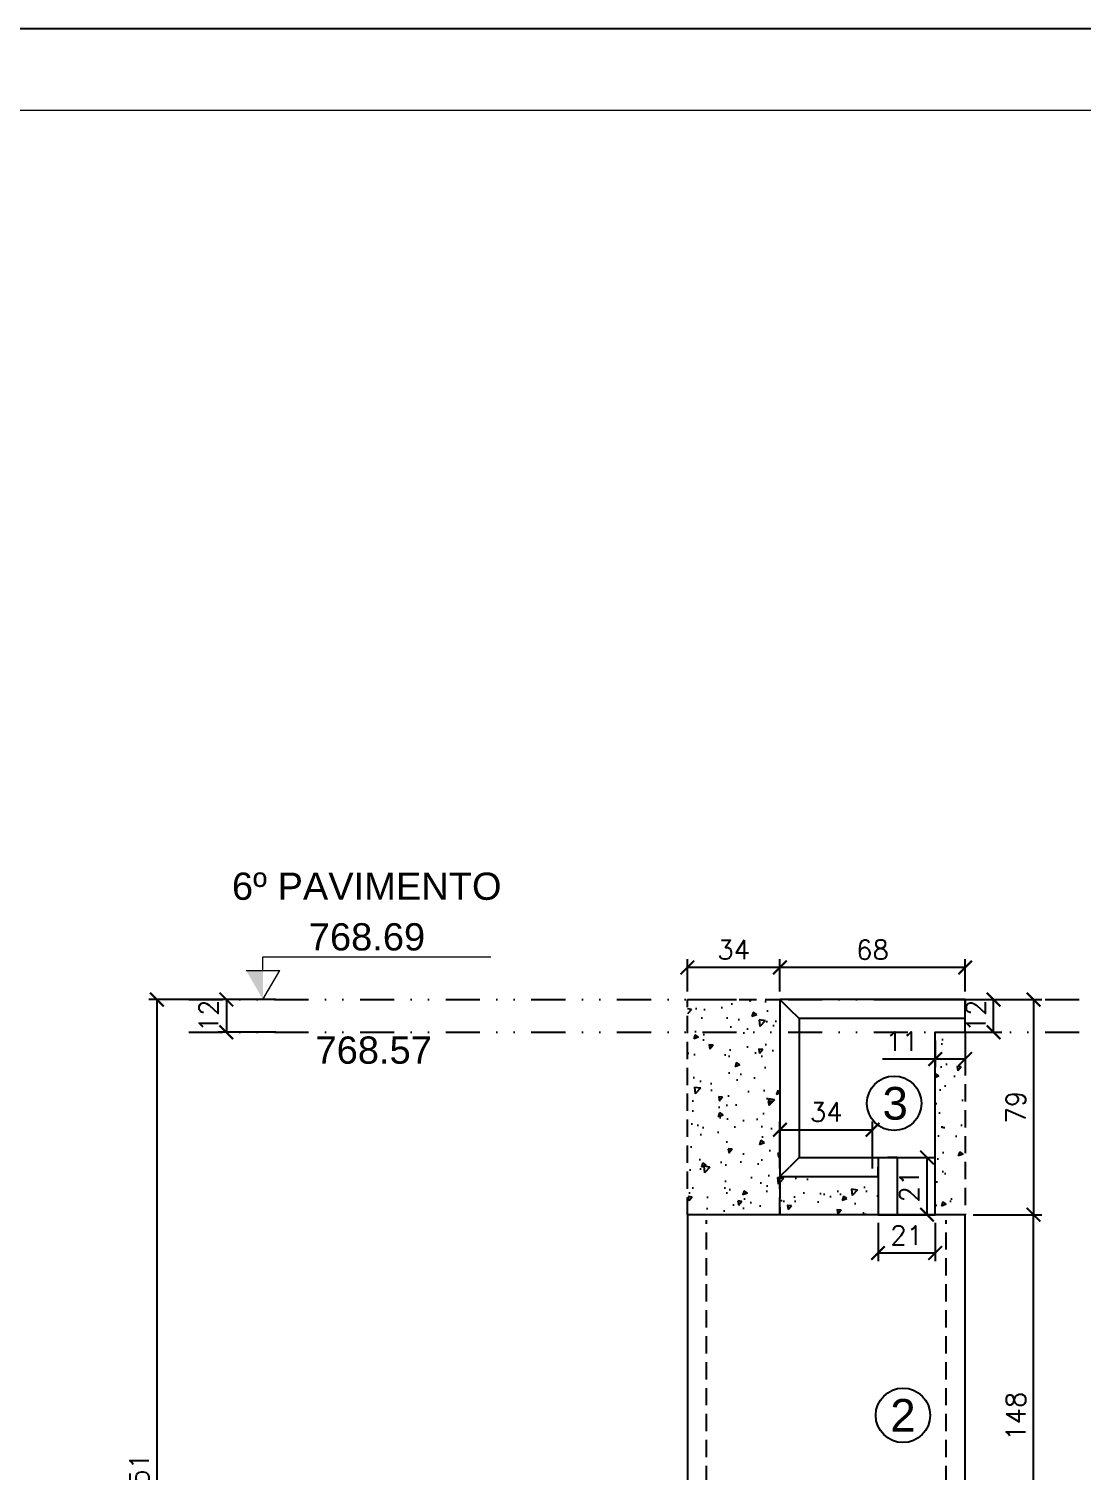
# Model space of a CAD drawing. Extents: x -23436 to 4767, y -4131 to 9755.
# Drawn here: x -15535 to -15148, y 4603 to 5132 of the extents above; entities that cross this region are included whole.
import ezdxf
from ezdxf.enums import TextEntityAlignment as Align

# ---------------------------------------------------------------- set-up
doc = ezdxf.new("R2010")
doc.units = 0
doc.header["$PDMODE"] = 2
doc.header["$PDSIZE"] = 10
doc.linetypes.add('DIVIDE2', pattern=[0.625, 0.25, -0.125, 0, -0.125, 0, -0.125])
doc.linetypes.add('HIDDEN', pattern=[9.525, 6.35, -3.175])
doc.layers.get('0').update_dxf_attribs({"lineweight": 13})
doc.layers.get('Defpoints').update_dxf_attribs({"lineweight": 13})
for name, color, linetype in [('Concreto', 250, 'HIDDEN'), ('Cota', 4, 'Continuous'), ('MB Logo', 254, 'Continuous'), ('Nível', 160, 'Continuous'), ('Painéis', 30, 'Continuous'), ('Romaneio', 10, 'Continuous'), ('Sarr 7x7', 104, 'Continuous'), ('Sarrafo de Pressão', 42, 'HIDDEN'), ('Texto Nível', 251, 'Continuous')]:
    doc.layers.add(name, color=color, linetype=linetype)
doc.layers.add('FOLHA MB', color=7, linetype='Continuous', lineweight=13)
doc.layers.add('Sarr 2.2x7', color=40, linetype='Continuous', lineweight=9)
doc.layers.add('Laje_Perimetro', color=7, linetype='Continuous', plot=False)
doc.styles.add('ARIAL', font='arial.ttf', dxfattribs={"oblique": 15, "height": 25})
doc.styles.add('ROMANS', font='romans.shx')
doc.dimstyles.new('PAINEL', dxfattribs={"dimtxt": 7, "dimasz": 5, "dimexe": 3, "dimexo": 3, "dimgap": 3, "dimtad": 1, "dimdec": 1, "dimzin": 12, "dimdsep": 46, "dimtxsty": 'ROMANS', "dimblk": 'ARCHTICK', "dimcen": 0, "dimclrd": 4, "dimclre": 4, "dimclrt": 1, "dimadec": 1, "dimazin": 3, "dimtfac": 1, "dimtdec": 1, "dimtmove": 0, "dimatfit": 3, "dimldrblk": 'OBLIQUE', "dimfxl": 0, "dimtolj": 1, "dimtzin": 12, "dimarcsym": 0})
pattern_1 = [(230, (3232.182, 0), (-18.218467, 1.593909), [1.905, -20.955]), (175, (3232.182, 0), (3.524342, -19.105685), [1.524, -16.764058]), (280.45144, (3230.664, 0.133), (-14.694125, -17.511775), [1.619, -17.809024]), (226.1842, (3232.182, -5.08), (-27.107904, 4.204233), [2.8575, -31.4325]), (276.63556, (3229.923, -4.73), (-23.740413, -24.742612), [2.428502, -26.71356]), (171.18415, (3232.182, -5.08), (-23.740413, -24.742612), [2.285997, -25.145973]), (201, (3229.642, -3.81), (-15.161439, 10.22652), [1.905, -20.955]), (146, (3229.642, -3.81), (-6.180203, -18.418797), [1.524, -16.764]), (251.45144, (3228.379, -2.958), (-21.341642, -8.192277), [1.619, -17.808994]), (217.5, (3232.1824, 0), (-0.3088603, -8.4555039), [0, -16.5608, 0, -17.018, 0, -16.8275]), (187.5, (3232.182, 0), (-6.6819663, -10.0180575), [0, -9.7028, 0, -16.1798, 0, -6.4135]), (147.5, (3237.8466, 0), (-13.5590595, 0.5728744), [0, -6.35, 0, -19.812, 0, -26.289]), (137.5, (3240.387, 0), (-14.812918, -2.542649), [0, -8.255, 0, -13.1572, 0, -18.669])]

# ---------------------------------------------------------------- blocks, each defined once
blk = doc.blocks.new('A$C169d8357')
at = {"layer": 'FOLHA MB', "color": 1}
for points in [[(0, 1199.94), (0, 149.94), (1485.02, 149.94), (1485.02, 1199.94)], [(70, 1169.94), (70, 179.94), (1455.02, 179.94), (1455.02, 1169.94)]]:
    blk.add_lwpolyline(points, close=True, dxfattribs=at)
blk = doc.blocks.new('_ArchTick')
at = {"color": 0, "linetype": 'ByBlock', "const_width": 0.15}
blk.add_lwpolyline([(-0.5, -0.5), (0.5, 0.5)], dxfattribs=at)
blk = doc.blocks.new('*D176')
at = {"layer": 'Cota', "color": 4, "lineweight": -2, "transparency": 16777216}
for p, q in [((-15258.77, 4713.85), (-15258.77, 4731.04)), ((-15224.77, 4713.85), (-15224.77, 4731.04)), ((-15258.77, 4728.04), (-15224.77, 4728.04))]:
    blk.add_line(p, q, dxfattribs=at)
at = {"layer": 'Defpoints', "color": 0, "transparency": 16777216}
for p in [(-15224.77, 4728.04), (-15258.77, 4710.85), (-15224.77, 4710.85)]:
    blk.add_point(p, dxfattribs=at)
at = {"layer": 'Cota', "color": 4, "lineweight": -2, "transparency": 16777216, "xscale": 5, "yscale": 5, "zscale": 5, "rotation": 180}
blk.add_blockref('_ArchTick', (-15258.77, 4728.04), dxfattribs=at)
at = {"layer": 'Cota', "color": 4, "lineweight": -2, "transparency": 16777216, "xscale": 5, "yscale": 5, "zscale": 5}
blk.add_blockref('_ArchTick', (-15224.77, 4728.04), dxfattribs=at)
at = {"layer": 'Cota', "color": 1, "transparency": 16777216, "insert": (-15241.77, 4734.54), "char_height": 7, "attachment_point": 5, "style": 'ROMANS'}
blk.add_mtext('\\A1;34', dxfattribs=at)
blk = doc.blocks.new('_OBLIQUE')
at = {"color": 0, "linetype": 'ByBlock', "lineweight": -2}
for p, q in [((0, 0), (-1, 0)), ((-0.5, -0.5), (0.5, 0.5))]:
    blk.add_line(p, q, dxfattribs=at)
blk = doc.blocks.new('*D177')
at = {"layer": 'Cota', "color": 4, "lineweight": -2, "transparency": 16777216}
for p, q in [((-15258.77, 4778.85), (-15258.77, 4790.63)), ((-15190.77, 4787.63), (-15258.77, 4787.63)), ((-15190.77, 4778.85), (-15190.77, 4790.63))]:
    blk.add_line(p, q, dxfattribs=at)
at = {"layer": 'Defpoints', "color": 0, "transparency": 16777216}
for p in [(-15258.77, 4787.63), (-15258.77, 4775.85), (-15190.77, 4775.85)]:
    blk.add_point(p, dxfattribs=at)
at = {"layer": 'Cota', "color": 4, "lineweight": -2, "transparency": 16777216, "xscale": 5, "yscale": 5, "zscale": 5, "rotation": 180}
blk.add_blockref('_ArchTick', (-15258.77, 4787.63), dxfattribs=at)
at = {"layer": 'Cota', "color": 4, "lineweight": -2, "transparency": 16777216, "xscale": 5, "yscale": 5, "zscale": 5}
blk.add_blockref('_ArchTick', (-15190.77, 4787.63), dxfattribs=at)
at = {"layer": 'Cota', "color": 1, "transparency": 16777216, "insert": (-15224.77, 4794.13), "char_height": 7, "attachment_point": 5, "style": 'ROMANS'}
blk.add_mtext('\\A1;68', dxfattribs=at)
blk = doc.blocks.new('*D178')
at = {"layer": 'Cota', "color": 4, "lineweight": -2, "transparency": 16777216}
for p, q in [((-15187.77, 4775.85), (-15177.32, 4775.85)), ((-15180.32, 4763.85), (-15180.32, 4775.85)), ((-15187.77, 4763.85), (-15177.32, 4763.85))]:
    blk.add_line(p, q, dxfattribs=at)
at = {"layer": 'Defpoints', "color": 0, "transparency": 16777216}
for p in [(-15190.77, 4775.85), (-15180.32, 4775.85), (-15190.77, 4763.85)]:
    blk.add_point(p, dxfattribs=at)
at = {"layer": 'Cota', "color": 4, "lineweight": -2, "transparency": 16777216, "xscale": 5, "yscale": 5, "zscale": 5}
for p, rotation in [((-15180.32, 4775.85), 90), ((-15180.32, 4763.85), 270)]:
    blk.add_blockref('_ArchTick', p, dxfattribs=dict(at, rotation=rotation))
at = {"layer": 'Cota', "color": 1, "transparency": 16777216, "insert": (-15186.82, 4769.85), "char_height": 7, "attachment_point": 5, "rotation": 90, "style": 'ROMANS'}
blk.add_mtext('\\A1;12', dxfattribs=at)
blk = doc.blocks.new('*D179')
at = {"layer": 'Cota', "color": 4, "lineweight": -2, "transparency": 16777216}
for p, q in [((-15187.77, 4696.85), (-15162.66, 4696.85)), ((-15165.66, 4548.85), (-15165.66, 4696.85)), ((-15187.77, 4548.85), (-15162.66, 4548.85))]:
    blk.add_line(p, q, dxfattribs=at)
at = {"layer": 'Defpoints', "color": 0, "transparency": 16777216}
for p in [(-15190.77, 4696.85), (-15165.66, 4696.85), (-15190.77, 4548.85)]:
    blk.add_point(p, dxfattribs=at)
at = {"layer": 'Cota', "color": 4, "lineweight": -2, "transparency": 16777216, "xscale": 5, "yscale": 5, "zscale": 5}
for p, rotation in [((-15165.66, 4696.85), 90), ((-15165.66, 4548.85), 270)]:
    blk.add_blockref('_ArchTick', p, dxfattribs=dict(at, rotation=rotation))
at = {"layer": 'Cota', "color": 1, "transparency": 16777216, "insert": (-15172.16, 4622.85), "char_height": 7, "attachment_point": 5, "rotation": 90, "style": 'ROMANS'}
blk.add_mtext('\\A1;148', dxfattribs=at)
blk = doc.blocks.new('*D180')
at = {"layer": 'Cota', "color": 4, "lineweight": -2, "transparency": 16777216}
for p, q in [((-15221.77, 4775.85), (-15162.66, 4775.85)), ((-15165.66, 4775.85), (-15165.66, 4696.85)), ((-15187.77, 4696.85), (-15162.66, 4696.85))]:
    blk.add_line(p, q, dxfattribs=at)
at = {"layer": 'Defpoints', "color": 0, "transparency": 16777216}
for p in [(-15224.77, 4775.85), (-15190.77, 4696.85), (-15165.66, 4696.85)]:
    blk.add_point(p, dxfattribs=at)
at = {"layer": 'Cota', "color": 4, "lineweight": -2, "transparency": 16777216, "xscale": 5, "yscale": 5, "zscale": 5}
for p, rotation in [((-15165.66, 4775.85), 90), ((-15165.66, 4696.85), 270)]:
    blk.add_blockref('_ArchTick', p, dxfattribs=dict(at, rotation=rotation))
at = {"layer": 'Cota', "color": 1, "transparency": 16777216, "insert": (-15172.16, 4736.35), "char_height": 7, "attachment_point": 5, "rotation": 90, "style": 'ROMANS'}
blk.add_mtext('\\A1;79', dxfattribs=at)
blk = doc.blocks.new('*D181')
at = {"layer": 'Cota', "color": 4, "lineweight": -2, "transparency": 16777216}
for p, q in [((-15292.77, 4778.85), (-15292.77, 4790.63)), ((-15258.77, 4787.63), (-15292.77, 4787.63)), ((-15258.77, 4778.85), (-15258.77, 4790.63))]:
    blk.add_line(p, q, dxfattribs=at)
at = {"layer": 'Defpoints', "color": 0, "transparency": 16777216}
for p in [(-15292.77, 4787.63), (-15292.77, 4775.85), (-15258.77, 4775.85)]:
    blk.add_point(p, dxfattribs=at)
at = {"layer": 'Cota', "color": 4, "lineweight": -2, "transparency": 16777216, "xscale": 5, "yscale": 5, "zscale": 5, "rotation": 180}
blk.add_blockref('_ArchTick', (-15292.77, 4787.63), dxfattribs=at)
at = {"layer": 'Cota', "color": 4, "lineweight": -2, "transparency": 16777216, "xscale": 5, "yscale": 5, "zscale": 5}
blk.add_blockref('_ArchTick', (-15258.77, 4787.63), dxfattribs=at)
at = {"layer": 'Cota', "color": 1, "transparency": 16777216, "insert": (-15275.77, 4794.13), "char_height": 7, "attachment_point": 5, "style": 'ROMANS'}
blk.add_mtext('\\A1;34', dxfattribs=at)
blk = doc.blocks.new('*D182')
at = {"layer": 'Cota', "color": 4, "lineweight": -2, "transparency": 16777216}
for p, q in [((-15219.77, 4717.85), (-15201.79, 4717.85)), ((-15204.79, 4717.85), (-15204.79, 4696.85)), ((-15219.77, 4696.85), (-15201.79, 4696.85))]:
    blk.add_line(p, q, dxfattribs=at)
at = {"layer": 'Defpoints', "color": 0, "transparency": 16777216}
for p in [(-15222.77, 4717.85), (-15222.77, 4696.85), (-15204.79, 4696.85)]:
    blk.add_point(p, dxfattribs=at)
at = {"layer": 'Cota', "color": 4, "lineweight": -2, "transparency": 16777216, "xscale": 5, "yscale": 5, "zscale": 5}
for p, rotation in [((-15204.79, 4717.85), 90), ((-15204.79, 4696.85), 270)]:
    blk.add_blockref('_ArchTick', p, dxfattribs=dict(at, rotation=rotation))
at = {"layer": 'Cota', "color": 1, "transparency": 16777216, "insert": (-15211.29, 4707.35), "char_height": 7, "attachment_point": 5, "rotation": 90, "style": 'ROMANS'}
blk.add_mtext('\\A1;21', dxfattribs=at)
blk = doc.blocks.new('*D183')
at = {"layer": 'Cota', "color": 4, "lineweight": -2, "transparency": 16777216}
for p, q in [((-15201.77, 4760.85), (-15201.77, 4751)), ((-15190.77, 4760.85), (-15190.77, 4751)), ((-15201.77, 4754), (-15221.1, 4754)), ((-15190.77, 4754), (-15201.77, 4754))]:
    blk.add_line(p, q, dxfattribs=at)
at = {"layer": 'Defpoints', "color": 0, "transparency": 16777216}
for p in [(-15201.77, 4763.85), (-15190.77, 4763.85), (-15201.77, 4754)]:
    blk.add_point(p, dxfattribs=at)
at = {"layer": 'Cota', "color": 4, "lineweight": -2, "transparency": 16777216, "xscale": 5, "yscale": 5, "zscale": 5, "rotation": 180}
blk.add_blockref('_ArchTick', (-15201.77, 4754), dxfattribs=at)
at = {"layer": 'Cota', "color": 4, "lineweight": -2, "transparency": 16777216, "xscale": 5, "yscale": 5, "zscale": 5}
blk.add_blockref('_ArchTick', (-15190.77, 4754), dxfattribs=at)
at = {"layer": 'Cota', "color": 1, "transparency": 16777216, "insert": (-15213.93, 4760.5), "char_height": 7, "attachment_point": 5, "style": 'ROMANS'}
blk.add_mtext('\\A1;11', dxfattribs=at)
blk = doc.blocks.new('*D184')
at = {"layer": 'Cota', "color": 4, "lineweight": -2, "transparency": 16777216}
for p, q in [((-15222.77, 4693.85), (-15222.77, 4679.8)), ((-15201.77, 4693.85), (-15201.77, 4679.8)), ((-15222.77, 4682.8), (-15201.77, 4682.8))]:
    blk.add_line(p, q, dxfattribs=at)
at = {"layer": 'Defpoints', "color": 0, "transparency": 16777216}
for p in [(-15222.77, 4696.85), (-15201.77, 4696.85), (-15201.77, 4682.8)]:
    blk.add_point(p, dxfattribs=at)
at = {"layer": 'Cota', "color": 4, "lineweight": -2, "transparency": 16777216, "xscale": 5, "yscale": 5, "zscale": 5, "rotation": 180}
blk.add_blockref('_ArchTick', (-15222.77, 4682.8), dxfattribs=at)
at = {"layer": 'Cota', "color": 4, "lineweight": -2, "transparency": 16777216, "xscale": 5, "yscale": 5, "zscale": 5}
blk.add_blockref('_ArchTick', (-15201.77, 4682.8), dxfattribs=at)
at = {"layer": 'Cota', "color": 1, "transparency": 16777216, "insert": (-15212.27, 4689.3), "char_height": 7, "attachment_point": 5, "style": 'ROMANS'}
blk.add_mtext('\\A1;21', dxfattribs=at)
blk = doc.blocks.new('*D205')
at = {"layer": 'Cota', "color": 4, "lineweight": -2, "transparency": 16777216}
for p, q in [((-15454.51, 4775.85), (-15490.56, 4775.85)), ((-15487.56, 4775.85), (-15487.56, 4424.85)), ((-15454.51, 4424.85), (-15490.56, 4424.85))]:
    blk.add_line(p, q, dxfattribs=at)
at = {"layer": 'Defpoints', "color": 0, "transparency": 16777216}
for p in [(-15451.51, 4775.85), (-15487.56, 4424.85), (-15451.51, 4424.85)]:
    blk.add_point(p, dxfattribs=at)
at = {"layer": 'Cota', "color": 4, "lineweight": -2, "transparency": 16777216, "xscale": 5, "yscale": 5, "zscale": 5}
for p, rotation in [((-15487.56, 4775.85), 90), ((-15487.56, 4424.85), 270)]:
    blk.add_blockref('_ArchTick', p, dxfattribs=dict(at, rotation=rotation))
at = {"layer": 'Cota', "color": 1, "transparency": 16777216, "insert": (-15494.06, 4600.35), "char_height": 7, "attachment_point": 5, "rotation": 90, "style": 'ROMANS'}
blk.add_mtext('\\A1;351', dxfattribs=at)
blk = doc.blocks.new('*D206')
at = {"layer": 'Cota', "color": 4, "lineweight": -2, "transparency": 16777216}
for p, q in [((-15443.84, 4775.85), (-15465.07, 4775.85)), ((-15462.07, 4775.85), (-15462.07, 4763.85)), ((-15443.84, 4763.85), (-15465.07, 4763.85))]:
    blk.add_line(p, q, dxfattribs=at)
at = {"layer": 'Defpoints', "color": 0, "transparency": 16777216}
for p in [(-15440.84, 4775.85), (-15462.07, 4763.85), (-15440.84, 4763.85)]:
    blk.add_point(p, dxfattribs=at)
at = {"layer": 'Cota', "color": 4, "lineweight": -2, "transparency": 16777216, "xscale": 5, "yscale": 5, "zscale": 5}
for p, rotation in [((-15462.07, 4775.85), 90), ((-15462.07, 4763.85), 270)]:
    blk.add_blockref('_ArchTick', p, dxfattribs=dict(at, rotation=rotation))
at = {"layer": 'Cota', "color": 1, "transparency": 16777216, "insert": (-15468.57, 4769.85), "char_height": 7, "attachment_point": 5, "rotation": 90, "style": 'ROMANS'}
blk.add_mtext('\\A1;12', dxfattribs=at)

msp = doc.modelspace()

# ---------------------------------------------------------------- hatches: boundary and pattern name
at = {"layer": 'Concreto'}
h = msp.add_hatch(dxfattribs=at)
h.set_pattern_fill('AR-CONC', color=256, scale=0.1, angle=180)
h.set_pattern_definition(pattern_1)
h.paths.add_polyline_path([(-15258.766, 4696.846), (-15292.766, 4696.846), (-15292.766, 4775.846), (-15258.766, 4775.846)])
h = msp.add_hatch(dxfattribs=at)
h.set_pattern_fill('AR-CONC', color=256, scale=0.1, angle=180)
h.set_pattern_definition(pattern_1)
h.paths.add_polyline_path([(-15190.766, 4696.846), (-15201.766, 4696.846), (-15201.766, 4763.846), (-15190.766, 4763.846)])
h = msp.add_hatch(dxfattribs=at)
h.set_pattern_fill('AR-CONC', color=256, scale=0.1, angle=180)
h.set_pattern_definition(pattern_1)
h.paths.add_polyline_path([(-15258.766, 4710.846), (-15222.766, 4710.846), (-15222.766, 4696.846), (-15258.766, 4696.846)])
at = {"layer": 'Sarr 2.2x7'}
h = msp.add_hatch(color=0, dxfattribs=at)
h.dxf.hatch_style = 1
h.paths.add_polyline_path([(-15448.628, 4786.53), (-15454.796, 4786.53), (-15448.628, 4775.846)])

# ---------------------------------------------------------------- linework, layer by layer
at = {"color": 0}
for p in [(-15454.796, 4786.53), (-15448.628, 4775.846)]:
    msp.add_line(p, (-15442.459, 4786.53), dxfattribs=at)
msp.add_lwpolyline([(-15448.628, 4786.53), (-15448.628, 4791.54), (-15364.89, 4791.54)], dxfattribs=at)
at = {"layer": 'Concreto'}
for points in [[(-15258.766, 4696.846), (-15292.766, 4696.846), (-15292.766, 4775.846), (-15258.766, 4775.846)], [(-15190.766, 4696.846), (-15201.766, 4696.846), (-15201.766, 4763.846), (-15190.766, 4763.846)], [(-15258.766, 4710.846), (-15222.766, 4710.846), (-15222.766, 4696.846), (-15258.766, 4696.846)]]:
    msp.add_lwpolyline(points, close=True, dxfattribs=at)
at = {"layer": 'Laje_Perimetro'}
msp.add_lwpolyline([(-14436.356, 5132.259), (-15921.377, 5132.259), (-15921.377, 4082.259), (-14436.356, 4082.259)], close=True, dxfattribs=at)
at = {"layer": 'Nível', "color": 3, "linetype": 'DIVIDE2', "ltscale": 50}
msp.add_line((-15475.874, 4775.846), (-14471.979, 4775.846), dxfattribs=at)
at = {"layer": 'Nível', "linetype": 'DIVIDE2', "ltscale": 50}
msp.add_line((-15475.874, 4763.846), (-14471.979, 4763.846), dxfattribs=at)
at = {"layer": 'Painéis', "color": 32, "true_color": 0xcd6928}
for points in [[(-15190.766, 4763.846), (-15190.766, 4775.846), (-15258.766, 4775.846), (-15258.766, 4710.846), (-15222.766, 4710.846), (-15222.766, 4696.846), (-15201.766, 4696.846), (-15201.766, 4763.846)], [(-15292.766, 4548.846), (-15190.766, 4548.846), (-15190.766, 4696.846), (-15292.766, 4696.846)]]:
    msp.add_lwpolyline(points, close=True, dxfattribs=at)
at = {"layer": 'Romaneio'}
for centre in [(-15216.846, 4737.758), (-15213.611, 4623.193)]:
    msp.add_circle(centre, 10, dxfattribs=at)
at = {"layer": 'Sarr 7x7', "color": 50}
for p, q in [((-15190.766, 4775.846), (-15258.766, 4775.846)), ((-15258.766, 4775.846), (-15258.766, 4710.846)), ((-15258.766, 4775.846), (-15255.266, 4772.346)), ((-15251.766, 4768.846), (-15255.266, 4772.346)), ((-15190.766, 4775.846), (-15190.766, 4772.346)), ((-15190.766, 4768.846), (-15190.766, 4772.346)), ((-15190.766, 4768.846), (-15251.766, 4768.846)), ((-15251.766, 4768.846), (-15251.766, 4717.846)), ((-15258.766, 4710.846), (-15255.266, 4714.346)), ((-15251.766, 4717.846), (-15255.266, 4714.346)), ((-15251.766, 4717.846), (-15222.766, 4717.846)), ((-15222.766, 4717.846), (-15222.766, 4714.346)), ((-15222.766, 4717.846), (-15219.266, 4717.846)), ((-15222.766, 4717.846), (-15222.766, 4696.846)), ((-15222.766, 4710.846), (-15222.766, 4714.346)), ((-15215.766, 4717.846), (-15219.266, 4717.846)), ((-15215.766, 4717.846), (-15215.766, 4696.846)), ((-15258.766, 4710.846), (-15222.766, 4710.846)), ((-15222.766, 4696.846), (-15219.266, 4696.846)), ((-15215.766, 4696.846), (-15219.266, 4696.846))]:
    msp.add_line(p, q, dxfattribs=at)
at = {"layer": 'Sarrafo de Pressão'}
for p, q in [((-15285.766, 4426.846), (-15285.766, 4694.846)), ((-15197.766, 4426.846), (-15197.766, 4694.846))]:
    msp.add_line(p, q, dxfattribs=at)

# ---------------------------------------------------------------- block references
at = {"layer": 'MB Logo'}
msp.add_blockref('A$C169d8357', (-15921.377, 3932.321), dxfattribs=at)

# ---------------------------------------------------------------- texts
at = {"layer": 'Romaneio', "color": 0, "style": 'ARIAL'}
for s, p in [('3', (-15216.453, 4737.758)), ('2', (-15213.611, 4623.193))]:
    msp.add_text(s, height=12, dxfattribs=at).set_placement(p, align=Align.MIDDLE_CENTER)
at = {"layer": 'Texto Nível', "style": 'ARIAL'}
for s, p in [('6º PAVIMENTO', (-15361.003, 4812.468)), ('768.69', (-15389.065, 4793.876)), ('768.57', (-15386.596, 4752.293))]:
    msp.add_text(s, height=10, dxfattribs=at).set_placement(p, align=Align.RIGHT)

# ---------------------------------------------------------------- dimensions: what is measured, and where the dimension line sits
at = {"layer": 'Cota'}
for base, p1, p2, angle, picture, middle in [((-15292.766, 4787.627), (-15258.766, 4775.846), (-15292.766, 4775.846), 180, '*D181', (-15275.766, 4794.127)), ((-15258.766, 4787.627), (-15190.766, 4775.846), (-15258.766, 4775.846), 180, '*D177', (-15224.766, 4794.127)), ((-15487.556, 4424.846), (-15451.508, 4775.846), (-15451.508, 4424.846), 90, '*D205', (-15494.056, 4600.346)), ((-15165.655, 4696.846), (-15224.766, 4775.846), (-15190.766, 4696.846), 90, '*D180', (-15172.155, 4736.346)), ((-15201.766, 4753.995), (-15190.766, 4763.846), (-15201.766, 4763.846), 180, '*D183', (-15213.933, 4760.495)), ((-15204.792, 4696.846), (-15222.766, 4717.846), (-15222.766, 4696.846), 90, '*D182', (-15211.292, 4707.346)), ((-15165.655, 4696.846), (-15190.766, 4548.846), (-15190.766, 4696.846), 90, '*D179', (-15172.155, 4622.846))]:
    dim = msp.add_linear_dim(base=base, p1=p1, p2=p2, angle=angle, dimstyle='PAINEL', override={"dimarcsym": 2}, dxfattribs=at)
    dim.commit()
    dim.dimension.update_dxf_attribs({"geometry": picture, "text_midpoint": middle})
for base, p1, p2, picture, middle in [((-15462.071, 4763.846), (-15440.845, 4775.846), (-15440.845, 4763.846), '*D206', (-15462.071, 4769.846)), ((-15180.316, 4775.846), (-15190.766, 4763.846), (-15190.766, 4775.846), '*D178', (-15180.316, 4769.846))]:
    dim = msp.add_linear_dim(base=base, p1=p1, p2=p2, angle=90, dimstyle='PAINEL', override={"dimarcsym": 2}, dxfattribs=at)
    dim.commit()
    dim.dimension.update_dxf_attribs({"geometry": picture, "text_midpoint": middle, "dimtype": 160})
for base, p1, p2, picture, middle in [((-15224.766, 4728.04), (-15258.766, 4710.846), (-15224.766, 4710.846), '*D176', (-15241.766, 4734.54)), ((-15201.766, 4682.805), (-15222.766, 4696.846), (-15201.766, 4696.846), '*D184', (-15212.266, 4689.305))]:
    dim = msp.add_linear_dim(base=base, p1=p1, p2=p2, dimstyle='PAINEL', override={"dimarcsym": 2}, dxfattribs=at)
    dim.commit()
    dim.dimension.update_dxf_attribs({"geometry": picture, "text_midpoint": middle})

doc.saveas('drawing.dxf')
